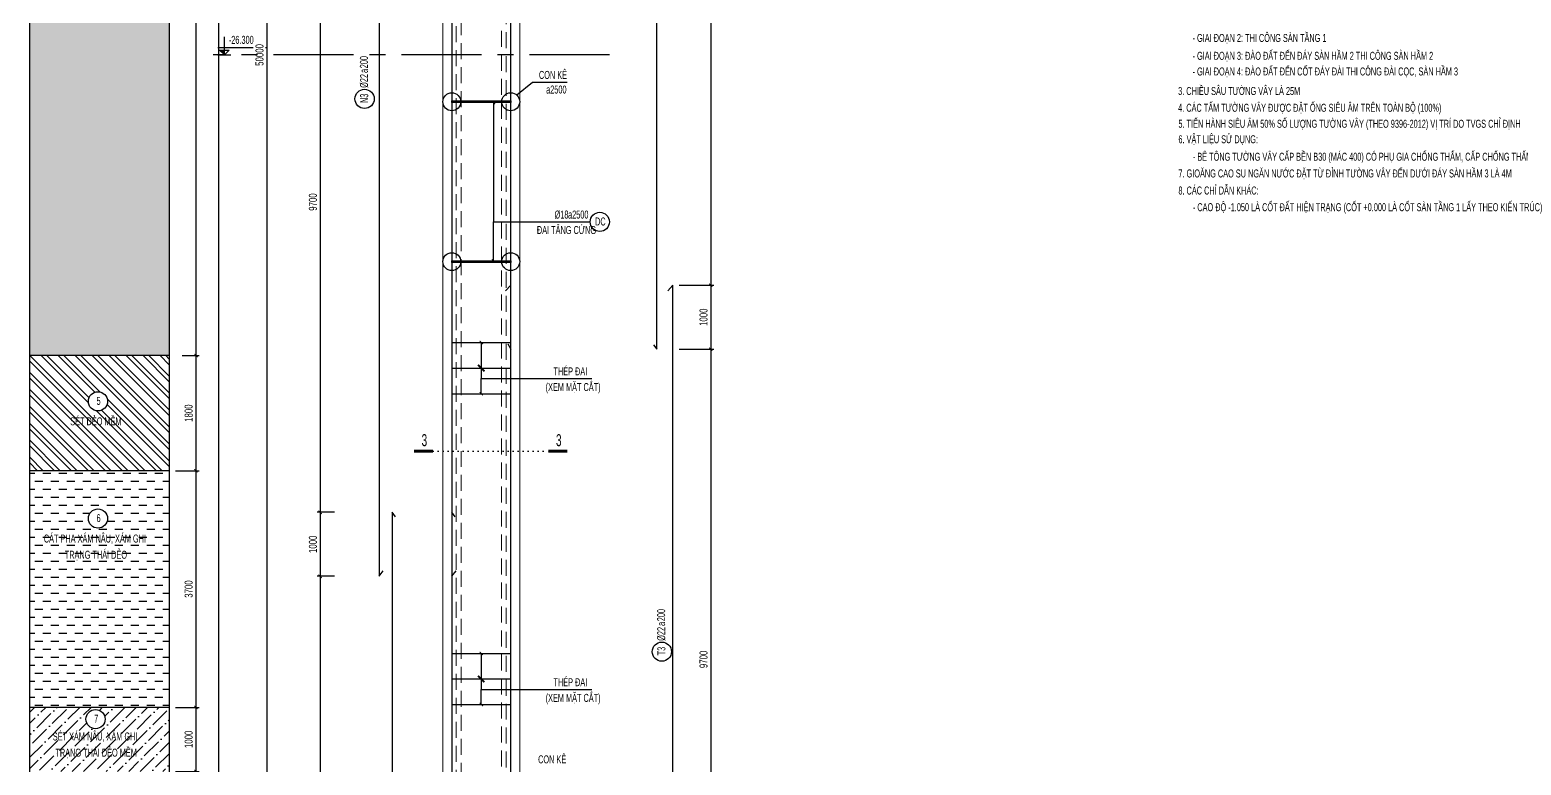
# Model space of a CAD drawing. Header units: millimetres. Extents: x -147841 to 368790, y -162721 to 84261.
# Drawn here: x 175299 to 198595, y -132063 to -120567 of the extents above; entities that cross this region are included whole.
import ezdxf
from ezdxf.enums import TextEntityAlignment as Align

# ---------------------------------------------------------------- set-up
doc = ezdxf.new("R2010")
doc.units = ezdxf.units.MM
doc.header["$LTSCALE"] = 1000
doc.header["$MEASUREMENT"] = 0
doc.header["$PDMODE"] = 1
doc.header["$PDSIZE"] = -10
for name, pattern in [('CENTER', [2, 1.25, -0.25, 0.25, -0.25]), ('DASHED', [0.75, 0.5, -0.25]), ('DOT', [0.25, 0, -0.25])]:
    doc.linetypes.add(name, pattern=pattern)
doc.layers.get('0').update_dxf_attribs({"linetype": 'CONTINUOUS', "lineweight": 18})
doc.layers.get('DEFPOINTS').update_dxf_attribs({"color": 5, "linetype": 'CONTINUOUS', "lineweight": 18})
for name, color, linetype, lineweight in [('0-THAY', 7, 'CONTINUOUS', 18), ('ccu11-Dim', 8, 'CONTINUOUS', 18), ('DIM', 8, 'CONTINUOUS', 18)]:
    doc.layers.add(name, color=color, linetype=linetype, lineweight=lineweight)
for name, color, linetype in [('0-THEP-CHU', 4, 'CONTINUOUS'), ('ccu11-Manh', 8, 'CONTINUOUS'), ('ccu11-Thay', 7, 'CONTINUOUS'), ('KC-Chidan', 9, 'CONTINUOUS'), ('KC-Cotthep', 8, 'CONTINUOUS'), ('KC-Dim', 8, 'CONTINUOUS'), ('KC-Hatch', 251, 'CONTINUOUS'), ('KC-Text', 31, 'CONTINUOUS'), ('KC-Thay', 7, 'CONTINUOUS'), ('NETVE', 11, 'CENTER'), ('THEPDAI', 6, 'CONTINUOUS')]:
    doc.layers.add(name, color=color, linetype=linetype)
doc.styles.add('ARIAL', font='arial.ttf', dxfattribs={"width": 0.7})
doc.styles.add('ccu11-dim', font='vnsimli.shx', dxfattribs={"width": 0.65, "bigfont": 'bigfont.shx'})
doc.dimstyles.new('2.5-50', dxfattribs={"dimscale": 50, "dimtxt": 2.5, "dimasz": 1, "dimexe": 1, "dimexo": 2, "dimgap": 1, "dimtad": 1, "dimdec": 1, "dimdsep": 46, "dimtxsty": 'ARIAL', "dimblk": 'ARCHTICK', "dimcen": -1, "dimdle": 1, "dimclrd": 256, "dimclre": 256, "dimclrt": 3, "dimadec": 0, "dimazin": 2, "dimtfac": 0.1, "dimtdec": 1, "dimtmove": 0, "dimatfit": 1, "dimldrblk": 'ARCHTICK', "dimfxl": 1, "dimtvp": 0.833333, "dimtfill": 1, "dimtolj": 1, "dimtzin": 12, "dimarcsym": 0})
doc.dimstyles.new('ccu11-100x2', dxfattribs={"dimscale": 100, "dimtxt": 2.5, "dimasz": 1, "dimexe": 1, "dimexo": 2, "dimgap": 1, "dimtad": 1, "dimdec": 0, "dimlfac": 0.5, "dimdsep": 46, "dimtxsty": 'ccu11-dim', "dimblk": 'ARCHTICK', "dimcen": -1, "dimdle": 1, "dimclrd": 256, "dimclre": 256, "dimclrt": 31, "dimadec": 0, "dimazin": 2, "dimtfac": 0.1, "dimtdec": 0, "dimtmove": 0, "dimatfit": 1, "dimldrblk": 'ARCHTICK', "dimfxl": 1, "dimtvp": 0.833333, "dimtolj": 1, "dimtzin": 12, "dimarcsym": 0})

# ---------------------------------------------------------------- blocks, each defined once
blk = doc.blocks.new('*U22')
for p, q in [((165, 0), (165, 452)), ((0, 184), (1212, 184)), ((0, 0), (329, 0)), ((45, 120), (284, 120)), ((165, 0), (45, 120)), ((165, 0), (284, 120))]:
    blk.add_line(p, q)
at = {"color": 251}
blk.add_solid([(45, 120), (165, 120), (165, 0)], dxfattribs=at)
at = {"color": 31, "ltscale": 10, "style": 'ARIAL', "width": 0.6}
blk.add_attdef('CCD1', (276, 278), '', height=200, dxfattribs=at)
blk = doc.blocks.new('_ARCHTICK')
at = {"color": 0, "linetype": 'ByBlock', "const_width": 0.3}
blk.add_lwpolyline([(-0.5, -0.5), (0.5, 0.5)], dxfattribs=at)
blk = doc.blocks.new('*D329')
at = {"layer": 'DEFPOINTS', "color": 0, "ltscale": 3000, "transparency": 16777216}
for p in [(177576, -106760), (177576, -125660), (177894, -125660)]:
    blk.add_point(p, dxfattribs=at)
at = {"layer": 'KC-Dim', "lineweight": -2, "ltscale": 3000, "transparency": 16777216}
for p, q in [((177676, -106760), (177944, -106760)), ((177894, -106710), (177894, -125710)), ((177676, -125660), (177944, -125660))]:
    blk.add_line(p, q, dxfattribs=at)
at = {"layer": 'KC-Dim', "lineweight": -2, "ltscale": 3000, "transparency": 16777216, "xscale": 50, "yscale": 50, "zscale": 50}
for p, rotation in [((177894, -106760), 90), ((177894, -125660), 270)]:
    blk.add_blockref('_ARCHTICK', p, dxfattribs=dict(at, rotation=rotation))
at = {"layer": 'KC-Dim', "color": 3, "ltscale": 3000, "transparency": 16777216, "insert": (177780, -116210), "char_height": 125, "attachment_point": 5, "rotation": 90, "style": 'ARIAL', "bg_fill": 3, "box_fill_scale": 1.25, "bg_fill_color": 256, "bg_fill_true_color": 13158600, "bg_fill_transparency": 0}
blk.add_mtext('\\A1;18900', dxfattribs=at)
blk = doc.blocks.new('*D330')
at = {"layer": 'DEFPOINTS', "color": 0, "ltscale": 3000, "transparency": 16777216}
for p in [(177576, -125660), (177476, -127460), (177894, -127460)]:
    blk.add_point(p, dxfattribs=at)
at = {"layer": 'KC-Dim', "lineweight": -2, "ltscale": 3000, "transparency": 16777216}
for p, q in [((177676, -125660), (177944, -125660)), ((177894, -125610), (177894, -127510)), ((177576, -127460), (177944, -127460))]:
    blk.add_line(p, q, dxfattribs=at)
at = {"layer": 'KC-Dim', "lineweight": -2, "ltscale": 3000, "transparency": 16777216, "xscale": 50, "yscale": 50, "zscale": 50}
for p, rotation in [((177894, -125660), 90), ((177894, -127460), 270)]:
    blk.add_blockref('_ARCHTICK', p, dxfattribs=dict(at, rotation=rotation))
at = {"layer": 'KC-Dim', "color": 3, "ltscale": 3000, "transparency": 16777216, "insert": (177780, -126560), "char_height": 125, "attachment_point": 5, "rotation": 90, "style": 'ARIAL', "bg_fill": 3, "box_fill_scale": 1.25, "bg_fill_color": 256, "bg_fill_true_color": 13158600, "bg_fill_transparency": 0}
blk.add_mtext('\\A1;1800', dxfattribs=at)
blk = doc.blocks.new('att_thep_2')
blk.add_circle((-300, 0), 300)
at = {"color": 31, "style": 'ARIAL', "width": 0.6}
blk.add_attdef('SH', text='', height=250, dxfattribs=at).set_placement((-281, -111), align=Align.CENTER)
at = {"color": 3, "style": 'ARIAL', "width": 0.6}
blk.add_attdef('DK', text='', height=250, dxfattribs=at).set_placement((467, 105), align=Align.CENTER)
at = {"color": 2, "style": 'ARIAL', "width": 0.6}
blk.add_attdef('KC', text='', height=250, dxfattribs=at).set_placement((472, -355), align=Align.CENTER)
blk = doc.blocks.new('*D333')
at = {"layer": 'DEFPOINTS', "color": 0, "ltscale": 3000, "transparency": 16777216}
for p in [(179456, -95960), (179001, -145960), (179456, -145960)]:
    blk.add_point(p, dxfattribs=at)
at = {"layer": 'KC-Dim', "lineweight": -2, "ltscale": 3000, "transparency": 16777216}
for p, q in [((179356, -95960), (178951, -95960)), ((179001, -95910), (179001, -146010)), ((179356, -145960), (178951, -145960))]:
    blk.add_line(p, q, dxfattribs=at)
at = {"layer": 'KC-Dim', "lineweight": -2, "ltscale": 3000, "transparency": 16777216, "xscale": 50, "yscale": 50, "zscale": 50}
for p, rotation in [((179001, -95960), 90), ((179001, -145960), 270)]:
    blk.add_blockref('_ARCHTICK', p, dxfattribs=dict(at, rotation=rotation))
at = {"layer": 'KC-Dim', "color": 3, "ltscale": 3000, "transparency": 16777216, "insert": (178887, -120960), "char_height": 125, "attachment_point": 5, "rotation": 90, "style": 'ARIAL', "bg_fill": 3, "box_fill_scale": 1.25, "bg_fill_color": 256, "bg_fill_true_color": 13158600, "bg_fill_transparency": 0}
blk.add_mtext('\\A1;50000', dxfattribs=at)
blk = doc.blocks.new('*D334')
at = {"layer": 'DEFPOINTS', "color": 0, "ltscale": 3000, "transparency": 16777216}
for p in [(180157, -118410), (179835, -128110), (180157, -128110)]:
    blk.add_point(p, dxfattribs=at)
at = {"layer": 'DIM', "lineweight": -2, "ltscale": 3000, "transparency": 16777216}
for p, q in [((180057, -118410), (179785, -118410)), ((179835, -118360), (179835, -128160)), ((180057, -128110), (179785, -128110))]:
    blk.add_line(p, q, dxfattribs=at)
at = {"layer": 'DIM', "lineweight": -2, "ltscale": 3000, "transparency": 16777216, "xscale": 50, "yscale": 50, "zscale": 50}
for p, rotation in [((179835, -118410), 90), ((179835, -128110), 270)]:
    blk.add_blockref('_ARCHTICK', p, dxfattribs=dict(at, rotation=rotation))
at = {"layer": 'DIM', "color": 3, "ltscale": 3000, "transparency": 16777216, "insert": (179721, -123260), "char_height": 125, "attachment_point": 5, "rotation": 90, "style": 'ARIAL', "bg_fill": 3, "box_fill_scale": 1.25, "bg_fill_color": 256, "bg_fill_true_color": 13158600, "bg_fill_transparency": 0}
blk.add_mtext('\\A1;9700', dxfattribs=at)
blk = doc.blocks.new('*D336')
at = {"layer": 'DEFPOINTS', "color": 0, "ltscale": 3000, "transparency": 16777216}
for p in [(185344, -114860), (185344, -124560), (185936, -124560)]:
    blk.add_point(p, dxfattribs=at)
at = {"layer": 'DIM', "lineweight": -2, "ltscale": 3000, "transparency": 16777216}
for p, q in [((185936, -114810), (185936, -124610)), ((185444, -114860), (185986, -114860)), ((185444, -124560), (185986, -124560))]:
    blk.add_line(p, q, dxfattribs=at)
at = {"layer": 'DIM', "lineweight": -2, "ltscale": 3000, "transparency": 16777216, "xscale": 50, "yscale": 50, "zscale": 50}
for p, rotation in [((185936, -114860), 90), ((185936, -124560), 270)]:
    blk.add_blockref('_ARCHTICK', p, dxfattribs=dict(at, rotation=rotation))
at = {"layer": 'DIM', "color": 3, "ltscale": 3000, "transparency": 16777216, "insert": (185823, -119710), "char_height": 125, "attachment_point": 5, "rotation": 90, "style": 'ARIAL', "bg_fill": 3, "box_fill_scale": 1.25, "bg_fill_color": 256, "bg_fill_true_color": 13158600, "bg_fill_transparency": 0}
blk.add_mtext('\\A1;9700', dxfattribs=at)
blk = doc.blocks.new('*D377')
at = {"layer": 'DEFPOINTS', "color": 0, "ltscale": 3000, "transparency": 16777216}
for p in [(177576, -127460), (177476, -131160), (177894, -131160)]:
    blk.add_point(p, dxfattribs=at)
at = {"layer": 'KC-Dim', "lineweight": -2, "ltscale": 3000, "transparency": 16777216}
for p, q in [((177894, -127410), (177894, -131210)), ((177676, -127460), (177944, -127460)), ((177576, -131160), (177944, -131160))]:
    blk.add_line(p, q, dxfattribs=at)
at = {"layer": 'KC-Dim', "lineweight": -2, "ltscale": 3000, "transparency": 16777216, "xscale": 50, "yscale": 50, "zscale": 50}
for p, rotation in [((177894, -127460), 90), ((177894, -131160), 270)]:
    blk.add_blockref('_ARCHTICK', p, dxfattribs=dict(at, rotation=rotation))
at = {"layer": 'KC-Dim', "color": 3, "ltscale": 3000, "transparency": 16777216, "insert": (177780, -129310), "char_height": 125, "attachment_point": 5, "rotation": 90, "style": 'ARIAL', "bg_fill": 3, "box_fill_scale": 1.25, "bg_fill_color": 256, "bg_fill_true_color": 13158600, "bg_fill_transparency": 0}
blk.add_mtext('\\A1;3700', dxfattribs=at)
blk = doc.blocks.new('*D378')
at = {"layer": 'DEFPOINTS', "color": 0, "ltscale": 3000, "transparency": 16777216}
for p in [(177576, -131160), (177476, -132160), (177894, -132160)]:
    blk.add_point(p, dxfattribs=at)
at = {"layer": 'KC-Dim', "lineweight": -2, "ltscale": 3000, "transparency": 16777216}
for p, q in [((177894, -131110), (177894, -132210)), ((177676, -131160), (177944, -131160)), ((177576, -132160), (177944, -132160))]:
    blk.add_line(p, q, dxfattribs=at)
at = {"layer": 'KC-Dim', "lineweight": -2, "ltscale": 3000, "transparency": 16777216, "xscale": 50, "yscale": 50, "zscale": 50}
for p, rotation in [((177894, -131160), 90), ((177894, -132160), 270)]:
    blk.add_blockref('_ARCHTICK', p, dxfattribs=dict(at, rotation=rotation))
at = {"layer": 'KC-Dim', "color": 3, "ltscale": 3000, "transparency": 16777216, "insert": (177780, -131660), "char_height": 125, "attachment_point": 5, "rotation": 90, "style": 'ARIAL', "bg_fill": 3, "box_fill_scale": 1.25, "bg_fill_color": 256, "bg_fill_true_color": 13158600, "bg_fill_transparency": 0}
blk.add_mtext('\\A1;1000', dxfattribs=at)
blk = doc.blocks.new('*D381')
at = {"layer": 'DEFPOINTS', "color": 0, "linetype": 'ByBlock', "ltscale": 30, "transparency": 16777216}
for p in [(180157, -128110), (179835, -129110), (180157, -129110)]:
    blk.add_point(p, dxfattribs=at)
at = {"layer": 'KC-Dim', "linetype": 'ByBlock', "lineweight": -2, "ltscale": 30, "transparency": 16777216}
for p, q in [((180057, -128110), (179785, -128110)), ((179835, -128060), (179835, -129160)), ((180057, -129110), (179785, -129110))]:
    blk.add_line(p, q, dxfattribs=at)
at = {"layer": 'KC-Dim', "linetype": 'ByBlock', "lineweight": -2, "ltscale": 30, "transparency": 16777216, "xscale": 50, "yscale": 50, "zscale": 50}
for p, rotation in [((179835, -128110), 90), ((179835, -129110), 270)]:
    blk.add_blockref('_ARCHTICK', p, dxfattribs=dict(at, rotation=rotation))
at = {"layer": 'KC-Dim', "color": 3, "linetype": 'ByBlock', "ltscale": 30, "transparency": 16777216, "insert": (179721, -128610), "char_height": 125, "attachment_point": 5, "rotation": 90, "style": 'ARIAL', "bg_fill": 3, "box_fill_scale": 1.25, "bg_fill_color": 256, "bg_fill_true_color": 13158600, "bg_fill_transparency": 0}
blk.add_mtext('\\A1;1000', dxfattribs=at)
blk = doc.blocks.new('*D382')
at = {"layer": 'DEFPOINTS', "color": 0, "ltscale": 3000, "transparency": 16777216}
for p in [(185344, -124560), (185344, -125560), (185936, -125560)]:
    blk.add_point(p, dxfattribs=at)
at = {"layer": 'DIM', "lineweight": -2, "ltscale": 3000, "transparency": 16777216}
for p, q in [((185444, -124560), (185986, -124560)), ((185936, -124510), (185936, -125610)), ((185444, -125560), (185986, -125560))]:
    blk.add_line(p, q, dxfattribs=at)
at = {"layer": 'DIM', "lineweight": -2, "ltscale": 3000, "transparency": 16777216, "xscale": 50, "yscale": 50, "zscale": 50}
for p, rotation in [((185936, -124560), 90), ((185936, -125560), 270)]:
    blk.add_blockref('_ARCHTICK', p, dxfattribs=dict(at, rotation=rotation))
at = {"layer": 'DIM', "color": 3, "ltscale": 3000, "transparency": 16777216, "insert": (185823, -125060), "char_height": 125, "attachment_point": 5, "rotation": 90, "style": 'ARIAL', "bg_fill": 3, "box_fill_scale": 1.25, "bg_fill_color": 256, "bg_fill_true_color": 13158600, "bg_fill_transparency": 0}
blk.add_mtext('\\A1;1000', dxfattribs=at)
blk = doc.blocks.new('*D384')
at = {"layer": 'DEFPOINTS', "color": 0, "ltscale": 3000, "transparency": 16777216}
for p in [(180157, -129110), (179835, -138810), (180157, -138810)]:
    blk.add_point(p, dxfattribs=at)
at = {"layer": 'DIM', "lineweight": -2, "ltscale": 3000, "transparency": 16777216}
for p, q in [((180057, -129110), (179785, -129110)), ((179835, -129060), (179835, -138860)), ((180057, -138810), (179785, -138810))]:
    blk.add_line(p, q, dxfattribs=at)
at = {"layer": 'DIM', "lineweight": -2, "ltscale": 3000, "transparency": 16777216, "xscale": 50, "yscale": 50, "zscale": 50}
for p, rotation in [((179835, -129110), 90), ((179835, -138810), 270)]:
    blk.add_blockref('_ARCHTICK', p, dxfattribs=dict(at, rotation=rotation))
at = {"layer": 'DIM', "color": 3, "ltscale": 3000, "transparency": 16777216, "insert": (179721, -133960), "char_height": 125, "attachment_point": 5, "rotation": 90, "style": 'ARIAL', "bg_fill": 3, "box_fill_scale": 1.25, "bg_fill_color": 256, "bg_fill_true_color": 13158600, "bg_fill_transparency": 0}
blk.add_mtext('\\A1;9700', dxfattribs=at)
blk = doc.blocks.new('*D387')
at = {"layer": 'DEFPOINTS', "color": 0, "ltscale": 3000, "transparency": 16777216}
for p in [(185344, -125560), (185344, -135260), (185936, -135260)]:
    blk.add_point(p, dxfattribs=at)
at = {"layer": 'DIM', "lineweight": -2, "ltscale": 3000, "transparency": 16777216}
for p, q in [((185444, -125560), (185986, -125560)), ((185936, -125510), (185936, -135310)), ((185444, -135260), (185986, -135260))]:
    blk.add_line(p, q, dxfattribs=at)
at = {"layer": 'DIM', "lineweight": -2, "ltscale": 3000, "transparency": 16777216, "xscale": 50, "yscale": 50, "zscale": 50}
for p, rotation in [((185936, -125560), 90), ((185936, -135260), 270)]:
    blk.add_blockref('_ARCHTICK', p, dxfattribs=dict(at, rotation=rotation))
at = {"layer": 'DIM', "color": 3, "ltscale": 3000, "transparency": 16777216, "insert": (185823, -130410), "char_height": 125, "attachment_point": 5, "rotation": 90, "style": 'ARIAL', "bg_fill": 3, "box_fill_scale": 1.25, "bg_fill_color": 256, "bg_fill_true_color": 13158600, "bg_fill_transparency": 0}
blk.add_mtext('\\A1;9700', dxfattribs=at)
blk = doc.blocks.new('att_thep_1')
blk.add_circle((0, 300), 300)
at = {"color": 31, "style": 'ARIAL', "width": 0.6}
blk.add_attdef('SH', text='', height=250, dxfattribs=at).set_placement((19, 189), align=Align.CENTER)
blk.add_attdef('DK', text='', height=250, dxfattribs=at).set_placement((773, 195), align=Align.RIGHT)
blk.add_attdef('KC', (953, 197), '', height=250, dxfattribs=at)
at = {"layer": 'KC-Text', "color": 31, "style": 'ARIAL', "width": 0.6}
blk.add_text('a', height=250, dxfattribs=at).set_placement((805, 199))
blk = doc.blocks.new('*U120')
blk.add_circle((-6, 300), 300)
at = {"color": 31, "style": 'ARIAL', "width": 0.6}
blk.add_attdef('SH', text='', height=250, dxfattribs=at).set_placement((13, 189), align=Align.CENTER)
blk.add_attdef('DK', text='', height=250, dxfattribs=at).set_placement((773, 195), align=Align.RIGHT)
blk.add_attdef('KC', (953, 197), '', height=250, dxfattribs=at)
at = {"layer": 'KC-Text', "color": 31, "style": 'ARIAL', "width": 0.6}
blk.add_text('a', height=250, dxfattribs=at).set_placement((805, 199))
blk = doc.blocks.new('*U19')
at = {"color": 3, "linetype": 'DOT', "ltscale": 0.5}
blk.add_line((-1640, 0), (1239, 0), dxfattribs=at)
at = {"color": 4, "const_width": 75}
for points in [[(-2119, 0), (-1640, 0)], [(1239, 0), (1719, 0)]]:
    blk.add_lwpolyline(points, dxfattribs=at)
at = {"color": 31, "style": 'ARIAL', "width": 0.6}
for tag, p in [('MC3', (-1856, 274)), ('MC4', (1503, 274))]:
    blk.add_attdef(tag, text='', height=300, dxfattribs=at).set_placement(p, align=Align.MIDDLE_CENTER)

msp = doc.modelspace()

# ---------------------------------------------------------------- hatches: boundary and pattern name
at = {"layer": 'KC-Hatch', "ltscale": 3000}
h = msp.add_hatch(dxfattribs=at)
h.set_pattern_fill('CATTHO01', color=256, scale=70)
h.set_pattern_definition([(37.5, (56711.17, 0), (-4.409535, 134.877664), [0, -106.4, 0, -119, 0, -113.75]), (7.5, (56711.17, 0), (123.88437, 197.55022), [0, -57.4, 0, -95.9, 0, -36.75]), (327.5, (56625.07, 0), (217.98993, 0.39613), [0, -35, 0, -126, 0, -164.5]), (317.5, (56625.07, 0), (210.42886, 61.43729), [0, -17.5, 0, -82.6, 0, -94.5])])
h.paths.add_polyline_path([(177475.79, -106760.19), (175298.85, -106760.19), (175298.85, -125660.19), (177475.79, -125660.19)])
edge = h.paths.add_edge_path(flags=16)
edge.add_arc((176363.17, -115663.08), 150, 0, 360)
h.paths.add_polyline_path([(176312.3, -115750.07), (176433.07, -115750.07), (176433.07, -115562.57), (176312.3, -115562.57)], flags=0)
h.paths.add_polyline_path([(175856, -116334.89), (176806.33, -116334.89), (176806.33, -116058.5), (175856, -116058.5)], flags=16)
h.paths.add_polyline_path([(175940.59, -116112.45), (176715.4, -116112.45), (176715.4, -115836.06), (175940.59, -115836.06)], flags=16)
h = msp.add_hatch(dxfattribs=at)
h.set_pattern_fill('THEP', color=256, scale=500, angle=90)
h.set_pattern_definition([(135, (56711.17, 0), (-132.58252, -132.58252), []), (135, (56711.17, 88.39), (-132.58252, -132.58252), [])])
edge = h.paths.add_edge_path()
edge.add_arc((176363.17, -126374.61), 150, 0, 360)
h.paths.add_polyline_path([(177475.79, -125660.19), (175298.85, -125660.19), (175298.85, -127460.19), (177475.79, -127460.19)])
h = msp.add_hatch(dxfattribs=at)
h.set_pattern_fill('DASH', color=256, scale=1000)
h.paths.add_polyline_path([(175298.85, -131160.19), (177475.79, -131160.19), (177475.79, -127460.19), (175298.85, -127460.19)])
h.paths.add_polyline_path([(176213.17, -128207.1, -1), (176513.17, -128207.1, -1)], flags=16)
h.paths.add_polyline_path([(176311.64, -128296.89), (176433.73, -128296.89), (176433.73, -128105.42), (176311.64, -128105.42)], flags=8)
h.paths.add_polyline_path([(175839.78, -128909.62), (176822.55, -128909.62), (176822.55, -128633.23), (175839.78, -128633.23)], flags=24)
h.paths.add_polyline_path([(175540.68, -128652.74), (177121.65, -128652.74), (177121.65, -128380.83), (175540.68, -128380.83)], flags=24)
h = msp.add_hatch(dxfattribs=at)
h.set_pattern_fill('ANSI36', color=256, scale=1000)
h.paths.add_polyline_path([(177475.79, -131160.19), (175298.85, -131160.19), (175298.85, -132160.19), (177475.79, -132160.19)])
h.paths.add_polyline_path([(176175.84, -131343.34, -1), (176475.84, -131343.34, -1)], flags=16)
h.paths.add_polyline_path([(176275.37, -131429.93), (176395.33, -131429.93), (176395.33, -131244.86), (176275.37, -131244.86)], flags=8)
h.paths.add_polyline_path([(175706.38, -132003.56), (176962.7, -132003.56), (176962.7, -131727.17), (175706.38, -131727.17)], flags=24)
h.paths.add_polyline_path([(175669.22, -131746.68), (176999.87, -131746.68), (176999.87, -131474.76), (175669.22, -131474.76)], flags=24)

# ---------------------------------------------------------------- linework, layer by layer
at = {"layer": '0-THAY'}
for p, q in [((181750.66, -95960.19), (181750.66, -145960.19)), ((182950.66, -97760.19), (182950.66, -145960.19))]:
    msp.add_line(p, q, dxfattribs=at)
at = {"layer": '0-THEP-CHU', "linetype": 'Continuous'}
for points in [[(182764.95, -125477.06), (182810.66, -125560.19), (182810.66, -113860.19), (182731.74, -113948.44)], [(185041.57, -125490.19), (185093.57, -125560.19), (185093.57, -113860.19), (185014.65, -113948.44)], [(180807.83, -117480.19), (180755.83, -117410.19), (180755.83, -129110.19), (180820.79, -129027.03)], [(181944.94, -117480.19), (181892.94, -117410.19), (181892.94, -129110.19), (181957.9, -129027.03)], [(182758.66, -136190.19), (182810.66, -136260.19), (182810.66, -124560.19), (182731.74, -124648.44)], [(181012.64, -128180.19), (180960.64, -128110.19), (180960.64, -139810.19), (181025.6, -139727.03)], [(181944.94, -128180.19), (181892.94, -128110.19), (181892.94, -139810.19), (181957.9, -139727.03)]]:
    msp.add_lwpolyline(points, dxfattribs=at)
at = {"layer": 'ccu11-Dim', "linetype": 'DASHED', "ltscale": 0.5}
for points in [[(182035.66, -143151.57), (182035.66, -95760.19), (181960.66, -95760.19), (181960.66, -143151.57)], [(182740.66, -114601.57), (182740.66, -145581.63), (182665.66, -145581.63), (182665.66, -118151.57)]]:
    msp.add_lwpolyline(points, dxfattribs=at)
at = {"layer": 'ccu11-Manh', "linetype": 'Continuous'}
msp.add_lwpolyline([(183694.64, -121390.55), (183151.14, -121390.55), (182907.72, -121590.66)], dxfattribs=at)
at = {"layer": 'ccu11-Manh'}
for centre in [(181890.66, -121691.55), (182810.66, -121691.55), (181890.66, -124191.55), (182810.66, -124191.55)]:
    msp.add_circle(centre, 140, dxfattribs=at)
at = {"layer": 'ccu11-Thay'}
for p, q in [((177475.79, -127460.19), (175298.85, -127460.19)), ((177475.79, -131160.19), (175298.85, -131160.19))]:
    msp.add_line(p, q, dxfattribs=at)
at = {"layer": 'ccu11-Thay', "linetype": 'Continuous'}
msp.add_lwpolyline([(175298.85, -145960.19), (175298.85, -95960.19), (177475.79, -95960.19), (177475.79, -145960.19)], dxfattribs=at)
at = {"layer": 'KC-Thay', "ltscale": 3000}
msp.add_line((178247.44, -95960.19), (178247.44, -145960.19), dxfattribs=at)
at = {"layer": 'THEPDAI'}
for p, q in [((181890.66, -125455.97), (182810.66, -125455.97)), ((181890.66, -125855.97), (182810.66, -125855.97)), ((181890.66, -126255.97), (182810.66, -126255.97)), ((181890.66, -130315.33), (182810.66, -130315.33)), ((181890.66, -130715.33), (182810.66, -130715.33)), ((181890.66, -131115.33), (182810.66, -131115.33))]:
    msp.add_line(p, q, dxfattribs=at)
at = {"layer": 'THEPDAI', "color": 3}
for points in [[(181890.66, -121679.25), (182810.66, -121679.25), (182810.66, -121703.85), (181890.66, -121703.85)], [(181890.66, -124179.25), (182810.66, -124179.25), (182810.66, -124203.85), (181890.66, -124203.85)]]:
    msp.add_lwpolyline(points, close=True, dxfattribs=at)

# ---------------------------------------------------------------- block references
at = {"layer": 'KC-Chidan', "xscale": 0.625, "yscale": 0.625, "zscale": 0.625}
for name, p, values in [('*U22', (178235.2, -120960.19), {'CCD1': '-26.300'}), ('*U19', (182621.92, -127153.65), {'MC4': '3', 'MC3': '3'})]:
    msp.add_blockref(name, p, dxfattribs=at).add_auto_attribs(values)
at = {"layer": 'KC-Cotthep'}
ref = msp.add_blockref('*U120', (180678.16, -121644.42), dxfattribs=dict(at, xscale=0.5, yscale=0.5, zscale=0.5, rotation=90))
ref.add_attrib('SH', 'N3', dxfattribs={"layer": '0', "color": 31, "height": 125, "rotation": 90, "style": 'ARIAL', "width": 0.6}).set_placement((180583.9, -121637.85), align=Align.CENTER)
ref.add_attrib('KC', '200', (180579.58, -121167.98), dxfattribs={"layer": '0', "color": 2, "height": 125, "rotation": 90, "style": 'ARIAL', "width": 0.6})
ref.add_attrib('DK', '%%C22', dxfattribs={"layer": '0', "color": 2, "height": 125, "rotation": 90, "style": 'ARIAL', "width": 0.6}).set_placement((180580.72, -121258.15), align=Align.RIGHT)
ref = msp.add_blockref('att_thep_2', (184351.46, -123570.07), dxfattribs=dict(at, xscale=0.5, yscale=0.5, zscale=0.5))
ref.add_attrib('KC', 'a2500', dxfattribs={"layer": '0', "color": 2, "height": 125, "style": 'ARIAL', "width": 0.6}).set_placement((183866.13, -123517.67), align=Align.CENTER)
ref.add_attrib('DK', '%%C18', dxfattribs={"layer": '0', "color": 215, "height": 125, "style": 'ARIAL', "width": 0.6}).set_placement((183604.58, -123517.36), align=Align.CENTER)
ref.add_attrib('SH', 'DC', dxfattribs={"layer": '0', "color": 31, "height": 125, "style": 'ARIAL', "width": 0.6}).set_placement((184210.97, -123625.81), align=Align.CENTER)
ref = msp.add_blockref('att_thep_2', (176513.17, -126374.61), dxfattribs=dict(at, xscale=0.5, yscale=0.5, zscale=0.5))
ref.add_attrib('SH', '5', dxfattribs={"layer": '0', "color": 31, "height": 125, "style": 'ARIAL', "width": 0.6}).set_placement((176372.68, -126430.35), align=Align.CENTER)
ref = msp.add_blockref('att_thep_2', (176513.17, -128207.1), dxfattribs=dict(at, xscale=0.5, yscale=0.5, zscale=0.5))
ref.add_attrib('SH', '6', dxfattribs={"layer": '0', "color": 31, "height": 125, "style": 'ARIAL', "width": 0.6}).set_placement((176372.68, -128262.84), align=Align.CENTER)
ref = msp.add_blockref('att_thep_2', (176475.84, -131343.34), dxfattribs=dict(at, xscale=0.5, yscale=0.5, zscale=0.5))
ref.add_attrib('SH', '7', dxfattribs={"layer": '0', "color": 31, "height": 125, "style": 'ARIAL', "width": 0.6}).set_placement((176335.35, -131399.08), align=Align.CENTER)

# ---------------------------------------------------------------- texts
at = {"layer": 'KC-Text', "color": 1, "style": 'ARIAL', "width": 0.6}
for s, p in [('- GIAI ĐOẠN 2: THI CÔNG SÀN TẦNG 1', (193461.47, -120756.76)), ('- GIAI ĐOẠN 3: ĐÀO ĐẤT ĐẾN ĐÁY SÀN HẦM 2 THI CÔNG SÀN HẦM 2', (193461.47, -121035.98)), ('- GIAI ĐOẠN 4: ĐÀO ĐẤT ĐẾN CỐT ĐÁY ĐÀI THI CÔNG ĐÀI CỌC, SÀN HẦM 3', (193461.47, -121280.74)), ('CON KÊ', (183251.59, -121334.5, -269219.91)), ('a2500', (183364.42, -121562.96, -269219.91)), ('3. CHIỀU SÂU TƯỜNG VÂY LÀ 25M', (193236.21, -121585.75)), ('4. CÁC TẤM TƯỜNG VÂY ĐƯỢC ĐẶT ỐNG SIÊU ÂM TRÊN TOÀN BỘ (100%%%)', (193236.21, -121848.13)), ('5. TIẾN HÀNH SIÊU ÂM 50%%% SỐ LƯỢNG TƯỜNG VÂY (THEO 9396-2012) VỊ TRÍ DO TVGS CHỈ ĐỊNH', (193240.81, -122098.07)), ('6. VẬT LIỆU SỬ DỤNG:', (193240.81, -122340.41)), ('- BÊ TÔNG TƯỜNG VÂY CẤP BỀN B30 (MÁC 400) CÓ PHỤ GIA CHỐNG THẤM, CẤP CHỐNG THẤM W-10', (193466.07, -122613.62)), ('7. GIOĂNG CAO SU NGĂN NƯỚC ĐẶT TỪ ĐỈNH TƯỜNG VÂY ĐẾN DƯỚI ĐÁY SÀN HẦM 3 LÀ 4M', (193240.81, -122874.92)), ('8. CÁC CHỈ DẪN KHÁC: ', (193240.81, -123141.59)), ('- CAO ĐỘ -1.050 LÀ CỐT ĐẤT HIỆN TRẠNG (CỐT +0.000 LÀ CỐT SÀN TẦNG 1 LẤY THEO KIẾN TRÚC)', (193466.07, -123402.4)), ('ĐAI TĂNG CỨNG', (183219.62, -123759.14, -269219.91)), ('THÉP ĐAI', (183478.31, -125968.93, -269219.91)), ('(XEM MẶT CẮT)', (183356.24, -126214.23, -269219.91)), ('THÉP ĐAI', (183478.31, -130828.28, -269219.91)), ('(XEM MẶT CẮT)', (183356.24, -131073.58, -269219.91)), ('CON KÊ', (183238.4, -132034.5, -269219.91))]:
    msp.add_text(s, height=125, dxfattribs=at).set_placement(p)
for s, p in [('SÉT DẺO MỀM', (176331.16, -126750.2)), ('CÁT PHA XÁM NÂU, XÁM GHI ', (176331.16, -128582.69)), ('TRẠNG THÁI DẺO', (176331.16, -128835.85)), ('SÉT XÁM NÂU, XÁM GHI ', (176334.54, -131676.63)), ('TRẠNG THÁI DẺO MỀM', (176334.54, -131929.78))]:
    msp.add_text(s, height=125, dxfattribs=at).set_placement(p, align=Align.CENTER)

# ---------------------------------------------------------------- dimensions: what is measured, and where the dimension line sits
at = {"layer": 'DIM', "ltscale": 3000}
for base, p1, p2, picture, middle in [((185936.35, -124560.19), (185343.55, -114860.19), (185343.55, -124560.19), '*D336', (185822.53, -119710.19)), ((179834.65, -128110.19), (180157.08, -118410.19), (180157.08, -128110.19), '*D334', (179720.83, -123260.19))]:
    dim = msp.add_linear_dim(base=base, p1=p1, p2=p2, angle=90, dimstyle='2.5-50', override={"dimtmove": 1, "dimfxl": 100, "dimfxlon": 1}, dxfattribs=at)
    dim.commit()
    dim.dimension.update_dxf_attribs({"geometry": picture, "text_midpoint": middle})

# ---------------------------------------------------------------- leaders
at = {"layer": 'ccu11-Manh', "ltscale": 3000}
for points, override in [([(182542.27, -121703.85), (182542.27, -123570.07), (184051.46, -123570.07)], {"dimasz": 0.5, "dimtad": 0}), ([(182542.27, -124179.25), (182542.27, -123570.07), (184051.46, -123570.07)], {"dimasz": 0.5, "dimtad": 0}), ([(182350.66, -125455.97), (182350.66, -126019.46), (184075.71, -126019.46)], {"dimasz": 0.5, "dimtad": 0}), ([(182350.66, -125855.97), (182350.66, -126019.46), (184075.71, -126019.46)], {"dimgap": 1, "dimtad": 0}), ([(182350.66, -126255.97), (182350.66, -126019.46), (184075.71, -126019.46)], {"dimasz": 0.5, "dimtad": 0}), ([(182350.66, -130315.33), (182350.66, -130878.81), (184075.71, -130878.81)], {"dimasz": 0.5, "dimtad": 0}), ([(182350.66, -130715.33), (182350.66, -130878.81), (184075.71, -130878.81)], {"dimgap": 1, "dimtad": 0}), ([(182350.66, -131115.33), (182350.66, -130878.81), (184075.71, -130878.81)], {"dimasz": 0.5, "dimtad": 0})]:
    msp.add_leader(points, dimstyle='ccu11-100x2', override=override, dxfattribs=at)

# ---------------------------------------------------------------- next in the draw order: dimensions: what is measured, and where the dimension line sits
at = {"layer": 'DIM', "ltscale": 3000}
dim = msp.add_linear_dim(base=(185936.35, -125560.19), p1=(185343.55, -124560.19), p2=(185343.55, -125560.19), angle=90, dimstyle='2.5-50', override={"dimtmove": 1, "dimfxl": 100, "dimfxlon": 1}, dxfattribs=at)
dim.commit()
dim.dimension.update_dxf_attribs({"geometry": '*D382', "text_midpoint": (185822.53, -125060.19)})
at = {"layer": 'KC-Dim', "ltscale": 3000}
dim = msp.add_linear_dim(base=(179000.82, -145960.19), p1=(179456.13, -95960.19), p2=(179456.13, -145960.19), angle=90, dimstyle='2.5-50', override={"dimtmove": 1}, dxfattribs=at)
dim.commit()
dim.dimension.update_dxf_attribs({"geometry": '*D333', "text_midpoint": (178887, -120960.19)})
dim = msp.add_linear_dim(base=(177894.22, -125660.19), p1=(177575.79, -106760.19), p2=(177575.79, -125660.19), angle=90, dimstyle='2.5-50', dxfattribs=at)
dim.commit()
dim.dimension.update_dxf_attribs({"geometry": '*D329', "text_midpoint": (177780.4, -116210.19)})
at = {"layer": 'KC-Dim', "linetype": 'ByBlock', "ltscale": 30}
dim = msp.add_linear_dim(base=(179834.65, -129110.19), p1=(180157.08, -128110.19), p2=(180157.08, -129110.19), angle=90, dimstyle='2.5-50', dxfattribs=at)
dim.commit()
dim.dimension.update_dxf_attribs({"geometry": '*D381', "text_midpoint": (179720.83, -128610.19)})

# ---------------------------------------------------------------- next in the draw order: linework, layer by layer
at = {"layer": '0-THEP-CHU', "linetype": 'Continuous'}
msp.add_lwpolyline([(185291.55, -136190.19), (185343.55, -136260.19), (185343.55, -124560.19), (185264.63, -124648.44)], dxfattribs=at)
at = {"layer": 'ccu11-Thay'}
msp.add_line((177475.79, -125660.19), (175298.85, -125660.19), dxfattribs=at)
at = {"layer": 'NETVE'}
msp.add_line((184354.83, -120960.19), (178163.8, -120960.19), dxfattribs=at)

# ---------------------------------------------------------------- next in the draw order: dimensions: what is measured, and where the dimension line sits
at = {"layer": 'DIM', "ltscale": 3000}
dim = msp.add_linear_dim(base=(179834.65, -138810.19), p1=(180157.08, -129110.19), p2=(180157.08, -138810.19), angle=90, dimstyle='2.5-50', override={"dimtmove": 1, "dimfxl": 100, "dimfxlon": 1}, dxfattribs=at)
dim.commit()
dim.dimension.update_dxf_attribs({"geometry": '*D384', "text_midpoint": (179720.83, -133960.19)})

# ---------------------------------------------------------------- next in the draw order: dimensions: what is measured, and where the dimension line sits
dim = msp.add_linear_dim(base=(185936.35, -135260.19), p1=(185343.55, -125560.19), p2=(185343.55, -135260.19), angle=90, dimstyle='2.5-50', override={"dimtmove": 1, "dimfxl": 100, "dimfxlon": 1}, dxfattribs=at)
dim.commit()
dim.dimension.update_dxf_attribs({"geometry": '*D387', "text_midpoint": (185822.53, -130410.19)})
at = {"layer": 'KC-Dim', "ltscale": 3000}
dim = msp.add_linear_dim(base=(177894.22, -127460.19), p1=(177575.79, -125660.19), p2=(177475.79, -127460.19), angle=90, dimstyle='2.5-50', dxfattribs=at)
dim.commit()
dim.dimension.update_dxf_attribs({"geometry": '*D330', "text_midpoint": (177780.4, -126560.19)})

# ---------------------------------------------------------------- next in the draw order: block references
at = {"layer": 'KC-Cotthep'}
ref = msp.add_blockref('att_thep_1', (185321.55, -130288.68), dxfattribs=dict(at, xscale=0.5, yscale=0.5, zscale=0.5, rotation=90))
ref.add_attrib('SH', 'T3', dxfattribs={"layer": '0', "color": 31, "height": 125, "rotation": 90, "style": 'ARIAL', "width": 0.6}).set_placement((185227.29, -130279.17), align=Align.CENTER)
ref.add_attrib('KC', '200', (185222.97, -129812.24), dxfattribs={"layer": '0', "color": 2, "height": 125, "rotation": 90, "style": 'ARIAL', "width": 0.6})
ref.add_attrib('DK', '%%C22', dxfattribs={"layer": '0', "color": 2, "height": 125, "rotation": 90, "style": 'ARIAL', "width": 0.6}).set_placement((185224.1, -129902.4), align=Align.RIGHT)

# ---------------------------------------------------------------- next in the draw order: dimensions: what is measured, and where the dimension line sits
at = {"layer": 'KC-Dim', "ltscale": 3000}
dim = msp.add_linear_dim(base=(177894.22, -131160.19), p1=(177575.79, -127460.19), p2=(177475.79, -131160.19), angle=90, dimstyle='2.5-50', dxfattribs=at)
dim.commit()
dim.dimension.update_dxf_attribs({"geometry": '*D377', "text_midpoint": (177780.36, -129310.19)})

# ---------------------------------------------------------------- next in the draw order: dimensions: what is measured, and where the dimension line sits
dim = msp.add_linear_dim(base=(177894.22, -132160.19), p1=(177575.79, -131160.19), p2=(177475.79, -132160.19), angle=90, dimstyle='2.5-50', dxfattribs=at)
dim.commit()
dim.dimension.update_dxf_attribs({"geometry": '*D378', "text_midpoint": (177780.4, -131660.19)})

doc.saveas('drawing.dxf')
